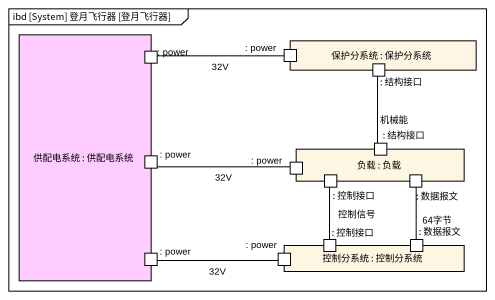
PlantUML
@startuml
mainframe ibd [System] 登月飞行器 [登月飞行器]
rectangle "供配电系统 : 供配电系统" as 供配电系统 #FFCCFF {
  port ": power" as power
  port ": power" as power_3
  port ": power" as power_5
}
rectangle "保护分系统 : 保护分系统" as 保护分系统 {
  port ": power" as power_2
  port ": 结构接口" as 结构接口
}
rectangle "负载 : 负载" as 负载 {
  port ": 结构接口" as 结构接口_2
  port ": power" as power_4
  port ": 控制接口" as 控制接口
  port ": 数据报文" as 数据报文
}
rectangle "控制分系统 : 控制分系统" as 控制分系统 {
  port ": power" as power_6
  port ": 控制接口" as 控制接口_2
  port ": 数据报文" as 数据报文_2
}
power -right- power_2 : 32V
结构接口 -- 结构接口_2 : 机械能
power_3 -right- power_4 : 32V
控制接口 -- 控制接口_2 : 控制信号
数据报文 -- 数据报文_2 : 64字节
power_5 -right- power_6 : 32V
@enduml
